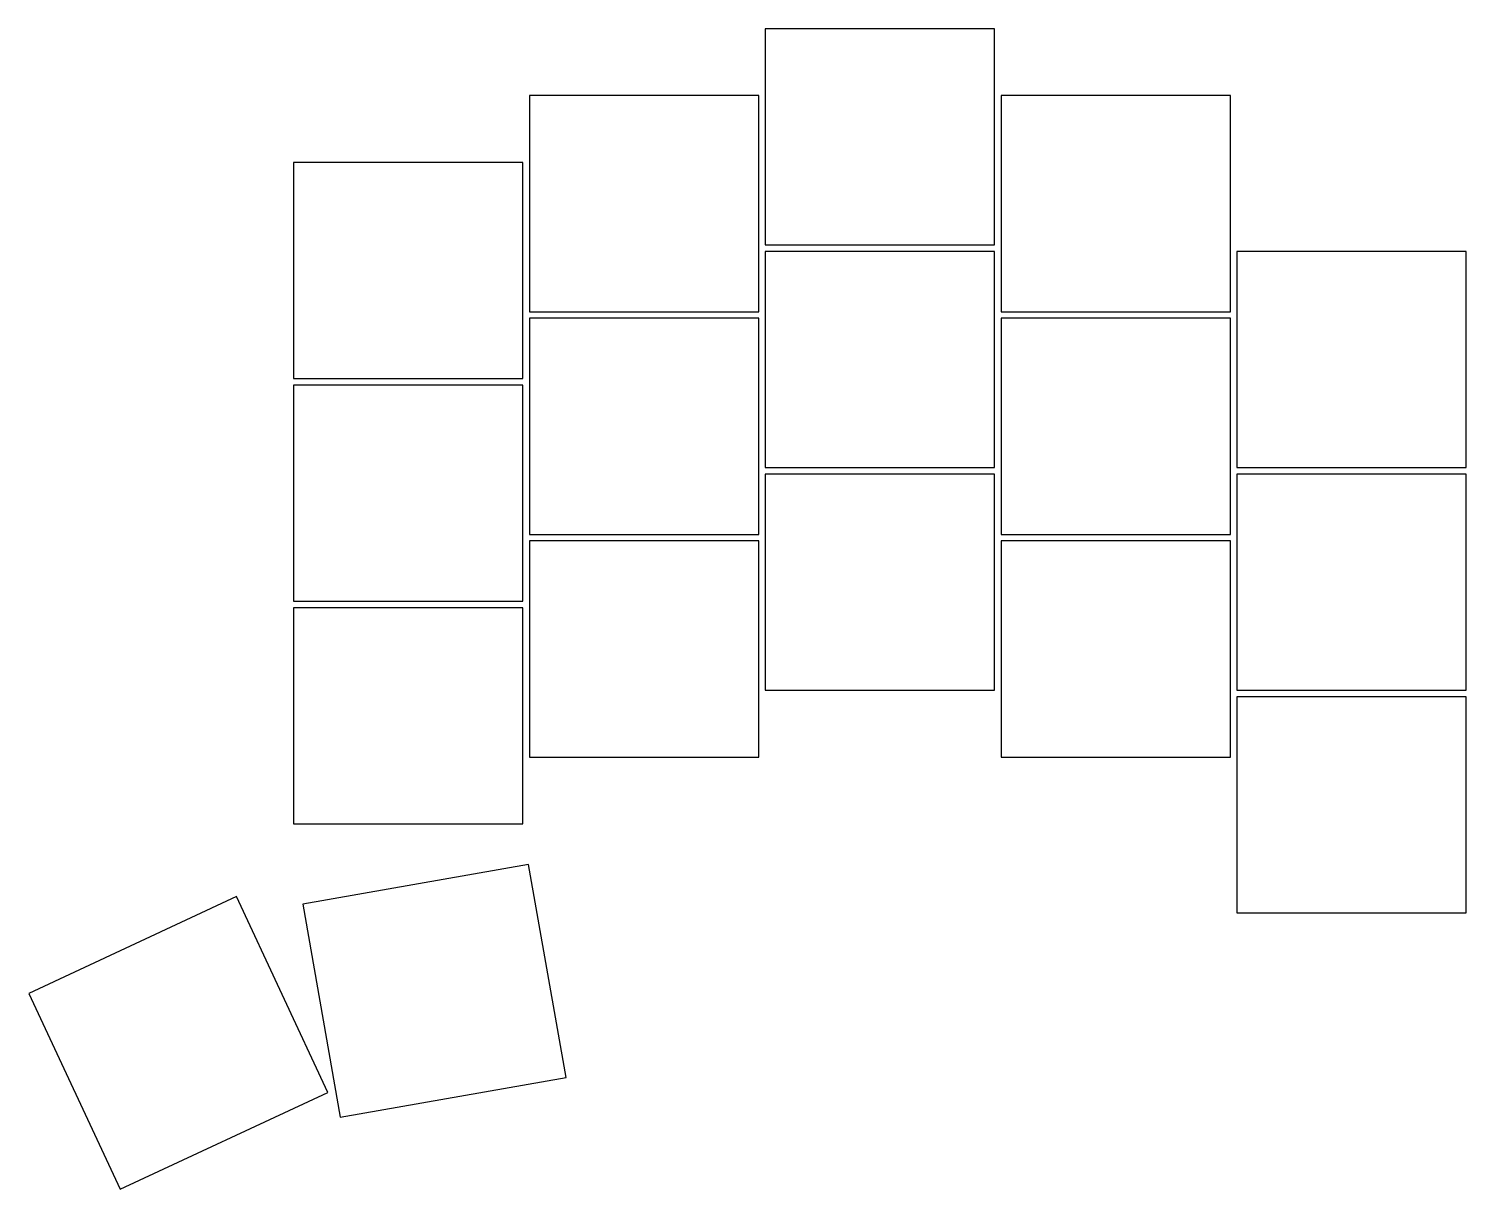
# Model space of a CAD drawing. Header units: millimetres. Extents: x 133 to 243, y -29 to 59.
import ezdxf

# ---------------------------------------------------------------- set-up
doc = ezdxf.new("R2010")
doc.units = ezdxf.units.MM

msp = doc.modelspace()

# ---------------------------------------------------------------- linework, layer by layer
for p, q in [((206.75, 59.25), (189.25, 59.25)), ((189.25, 59.25), (189.25, 42.75)), ((206.75, 42.75), (206.75, 59.25)), ((188.75, 54.15), (171.25, 54.15)), ((171.25, 54.15), (171.25, 37.65)), ((188.75, 37.65), (188.75, 54.15)), ((224.75, 54.15), (207.25, 54.15)), ((207.25, 54.15), (207.25, 37.65)), ((224.75, 37.65), (224.75, 54.15)), ((170.75, 49.05), (153.25, 49.05)), ((153.25, 49.05), (153.25, 32.55)), ((170.75, 32.55), (170.75, 49.05)), ((189.25, 42.75), (206.75, 42.75)), ((206.75, 42.25), (189.25, 42.25)), ((189.25, 42.25), (189.25, 25.75)), ((206.75, 25.75), (206.75, 42.25)), ((242.75, 42.25), (225.25, 42.25)), ((225.25, 42.25), (225.25, 25.75)), ((242.75, 25.75), (242.75, 42.25)), ((171.25, 37.65), (188.75, 37.65)), ((207.25, 37.65), (224.75, 37.65)), ((188.75, 37.15), (171.25, 37.15)), ((171.25, 37.15), (171.25, 20.65)), ((188.75, 20.65), (188.75, 37.15)), ((224.75, 37.15), (207.25, 37.15)), ((207.25, 37.15), (207.25, 20.65)), ((224.75, 20.65), (224.75, 37.15)), ((153.25, 32.55), (170.75, 32.55)), ((170.75, 32.05), (153.25, 32.05)), ((153.25, 32.05), (153.25, 15.55)), ((170.75, 15.55), (170.75, 32.05)), ((189.25, 25.75), (206.75, 25.75)), ((206.75, 25.25), (189.25, 25.25)), ((189.25, 25.25), (189.25, 8.75)), ((206.75, 8.75), (206.75, 25.25)), ((225.25, 25.75), (242.75, 25.75)), ((242.75, 25.25), (225.25, 25.25)), ((225.25, 25.25), (225.25, 8.75)), ((242.75, 8.75), (242.75, 25.25)), ((171.25, 20.65), (188.75, 20.65)), ((188.75, 20.15), (171.25, 20.15)), ((171.25, 20.15), (171.25, 3.65)), ((188.75, 3.65), (188.75, 20.15)), ((207.25, 20.65), (224.75, 20.65)), ((224.75, 20.15), (207.25, 20.15)), ((207.25, 20.15), (207.25, 3.65)), ((224.75, 3.65), (224.75, 20.15)), ((153.25, 15.55), (170.75, 15.55)), ((170.75, 15.05), (153.25, 15.05)), ((153.25, 15.05), (153.25, -1.45)), ((170.75, -1.45), (170.75, 15.05)), ((189.25, 8.75), (206.75, 8.75)), ((225.25, 8.75), (242.75, 8.75)), ((242.75, 8.25), (225.25, 8.25)), ((225.25, 8.25), (225.25, -8.25)), ((242.75, -8.25), (242.75, 8.25)), ((171.25, 3.65), (188.75, 3.65)), ((207.25, 3.65), (224.75, 3.65)), ((153.25, -1.45), (170.75, -1.45)), ((171.18, -4.56), (153.95, -7.59)), ((174.05, -20.81), (171.18, -4.56)), ((148.9, -7), (133.04, -14.39)), ((155.88, -21.95), (148.9, -7)), ((153.95, -7.59), (156.82, -23.84)), ((225.25, -8.25), (242.75, -8.25)), ((133.04, -14.39), (140.02, -29.35)), ((156.82, -23.84), (174.05, -20.81)), ((140.02, -29.35), (155.88, -21.95))]:
    msp.add_line(p, q)

doc.saveas('drawing.dxf')
